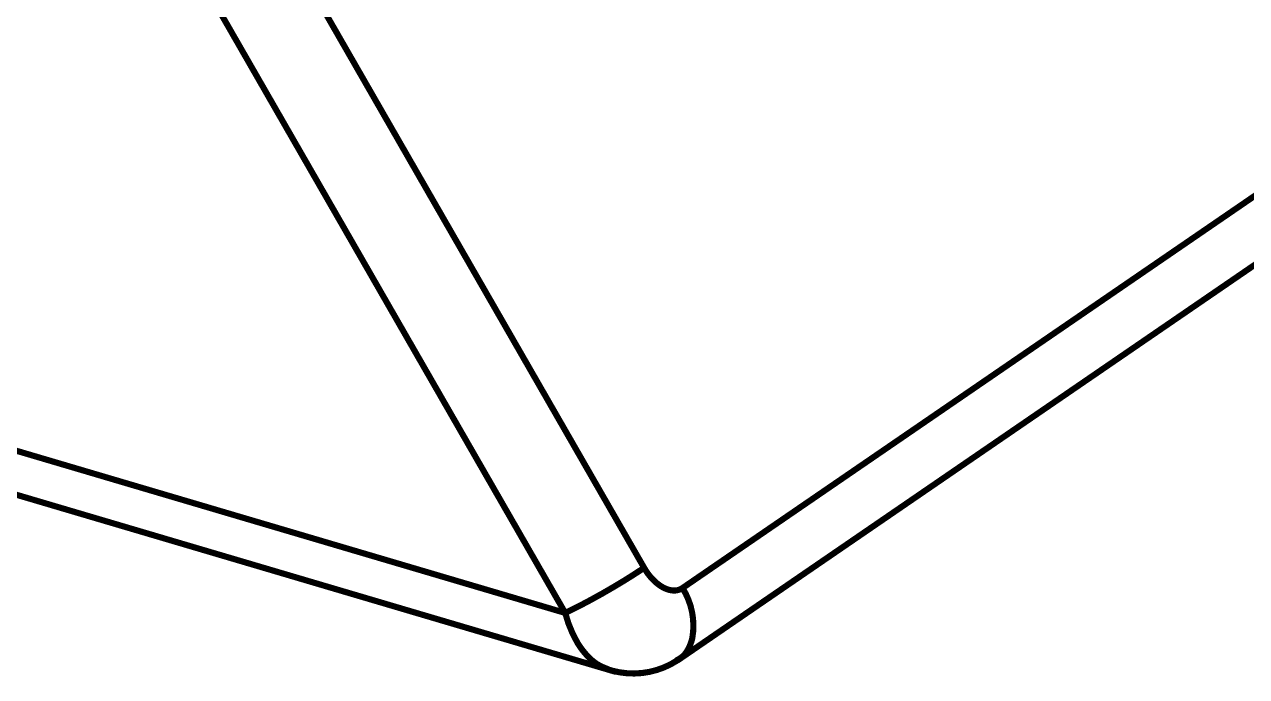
# Model space of a CAD drawing. Header units: inches. Extents: x 0 to 35.2, y -0.7 to 15.9.
# Drawn here: x 34.3539 to 34.4536, y 9.4646 to 9.5179 of the extents above; entities that cross this region are included whole.
import ezdxf

# ---------------------------------------------------------------- set-up
doc = ezdxf.new("R2010")
doc.units = ezdxf.units.IN
doc.header["$MEASUREMENT"] = 0
doc.layers.add('Dimensions', color=6, linetype='Continuous')

msp = doc.modelspace()

# ---------------------------------------------------------------- linework, layer by layer
at = {"layer": 'Dimensions'}
for points in [[(33.904553, 9.615691, 0.0005, 0.0005, 0), (34.398016, 9.469833, 0.0005, 0.0005, 0)], [(33.90687, 9.611414, 0.0005, 0.0005, 0), (34.402048, 9.465049, 0.0005, 0.0005, 0)], [(34.407593, 9.471868, 0.0005, 0.0005, 0), (34.547241, 9.567601, 0.0005, 0.0005, 0)], [(34.407257, 9.466005, 0.0005, 0.0005, 0), (34.546905, 9.561738, 0.0005, 0.0005, 0)], [(34.360615, 9.54984, 0.0005, 0.0005, 0), (34.404458, 9.473518, 0.0005, 0.0005, 0)], [(34.354173, 9.546155, 0.0005, 0.0005, 0), (34.398016, 9.469833, 0.0005, 0.0005, 0)], [(34.404458, 9.473518, 0.0005, 0.0005, -0.015194), (34.401989, 9.471965, 0.0005, 0.0005, 0)], [(34.404458, 9.473518, 0.0005, 0.0005, 0), (34.404483, 9.473476, 0.0005, 0.0005, 0)], [(34.404483, 9.473476, 0.0005, 0.0005, 0), (34.404508, 9.473433, 0.0005, 0.0005, 0)], [(34.404508, 9.473433, 0.0005, 0.0005, 0), (34.404533, 9.473391, 0.0005, 0.0005, 0)], [(34.404533, 9.473391, 0.0005, 0.0005, 0), (34.404559, 9.473349, 0.0005, 0.0005, 0)], [(34.404559, 9.473349, 0.0005, 0.0005, 0), (34.404586, 9.473308, 0.0005, 0.0005, 0)], [(34.404586, 9.473308, 0.0005, 0.0005, 0), (34.404612, 9.473266, 0.0005, 0.0005, 0)], [(34.404612, 9.473266, 0.0005, 0.0005, 0), (34.404639, 9.473226, 0.0005, 0.0005, 0)], [(34.404639, 9.473226, 0.0005, 0.0005, 0), (34.404667, 9.473185, 0.0005, 0.0005, 0)], [(34.404667, 9.473185, 0.0005, 0.0005, 0), (34.404694, 9.473145, 0.0005, 0.0005, 0)], [(34.404694, 9.473145, 0.0005, 0.0005, 0), (34.404722, 9.473105, 0.0005, 0.0005, 0)], [(34.404722, 9.473105, 0.0005, 0.0005, 0), (34.404751, 9.473066, 0.0005, 0.0005, 0)], [(34.404751, 9.473066, 0.0005, 0.0005, 0), (34.404779, 9.473027, 0.0005, 0.0005, 0)], [(34.404779, 9.473027, 0.0005, 0.0005, 0), (34.404808, 9.472988, 0.0005, 0.0005, 0)], [(34.404808, 9.472988, 0.0005, 0.0005, 0), (34.404837, 9.47295, 0.0005, 0.0005, 0)], [(34.404837, 9.47295, 0.0005, 0.0005, 0), (34.404867, 9.472912, 0.0005, 0.0005, 0)], [(34.404867, 9.472912, 0.0005, 0.0005, 0), (34.404897, 9.472874, 0.0005, 0.0005, 0)], [(34.404897, 9.472874, 0.0005, 0.0005, 0), (34.404927, 9.472837, 0.0005, 0.0005, 0)], [(34.404927, 9.472837, 0.0005, 0.0005, 0), (34.404957, 9.4728, 0.0005, 0.0005, 0)], [(34.404957, 9.4728, 0.0005, 0.0005, 0), (34.404988, 9.472764, 0.0005, 0.0005, 0)], [(34.404988, 9.472764, 0.0005, 0.0005, 0), (34.405019, 9.472729, 0.0005, 0.0005, 0)], [(34.405019, 9.472729, 0.0005, 0.0005, 0), (34.40505, 9.472693, 0.0005, 0.0005, 0)], [(34.40505, 9.472693, 0.0005, 0.0005, 0), (34.405081, 9.472658, 0.0005, 0.0005, 0)], [(34.405081, 9.472658, 0.0005, 0.0005, 0), (34.405113, 9.472624, 0.0005, 0.0005, 0)], [(34.405113, 9.472624, 0.0005, 0.0005, 0), (34.405145, 9.47259, 0.0005, 0.0005, 0)], [(34.405145, 9.47259, 0.0005, 0.0005, 0), (34.405177, 9.472557, 0.0005, 0.0005, 0)], [(34.405177, 9.472557, 0.0005, 0.0005, 0), (34.405209, 9.472524, 0.0005, 0.0005, 0)], [(34.405209, 9.472524, 0.0005, 0.0005, 0), (34.405241, 9.472492, 0.0005, 0.0005, 0)], [(34.405241, 9.472492, 0.0005, 0.0005, 0), (34.405274, 9.47246, 0.0005, 0.0005, 0)], [(34.405274, 9.47246, 0.0005, 0.0005, 0), (34.405307, 9.472429, 0.0005, 0.0005, 0)], [(34.405307, 9.472429, 0.0005, 0.0005, 0), (34.40534, 9.472398, 0.0005, 0.0005, 0)], [(34.40534, 9.472398, 0.0005, 0.0005, 0), (34.405373, 9.472368, 0.0005, 0.0005, 0)], [(34.401989, 9.471965, 0.0005, 0.0005, -0.014201), (34.3992, 9.470419, 0.0005, 0.0005, 0)], [(34.405373, 9.472368, 0.0005, 0.0005, 0), (34.405406, 9.472338, 0.0005, 0.0005, 0)], [(34.405406, 9.472338, 0.0005, 0.0005, 0), (34.40544, 9.472309, 0.0005, 0.0005, 0)], [(34.40544, 9.472309, 0.0005, 0.0005, 0), (34.405474, 9.472281, 0.0005, 0.0005, 0)], [(34.405474, 9.472281, 0.0005, 0.0005, 0), (34.405507, 9.472253, 0.0005, 0.0005, 0)], [(34.405507, 9.472253, 0.0005, 0.0005, 0), (34.405541, 9.472225, 0.0005, 0.0005, 0)], [(34.405541, 9.472225, 0.0005, 0.0005, 0), (34.405575, 9.472198, 0.0005, 0.0005, 0)], [(34.405575, 9.472198, 0.0005, 0.0005, 0), (34.405609, 9.472172, 0.0005, 0.0005, 0)], [(34.405609, 9.472172, 0.0005, 0.0005, 0), (34.405644, 9.472147, 0.0005, 0.0005, 0)], [(34.405644, 9.472147, 0.0005, 0.0005, 0), (34.405678, 9.472122, 0.0005, 0.0005, 0)], [(34.405678, 9.472122, 0.0005, 0.0005, 0), (34.405712, 9.472097, 0.0005, 0.0005, 0)], [(34.405712, 9.472097, 0.0005, 0.0005, 0), (34.405747, 9.472073, 0.0005, 0.0005, 0)], [(34.405747, 9.472073, 0.0005, 0.0005, 0), (34.405782, 9.47205, 0.0005, 0.0005, 0)], [(34.405782, 9.47205, 0.0005, 0.0005, 0), (34.405816, 9.472028, 0.0005, 0.0005, 0)], [(34.405816, 9.472028, 0.0005, 0.0005, 0), (34.405851, 9.472006, 0.0005, 0.0005, 0)], [(34.405851, 9.472006, 0.0005, 0.0005, 0), (34.405886, 9.471984, 0.0005, 0.0005, 0)], [(34.405886, 9.471984, 0.0005, 0.0005, 0), (34.40592, 9.471964, 0.0005, 0.0005, 0)], [(34.40592, 9.471964, 0.0005, 0.0005, 0), (34.405955, 9.471944, 0.0005, 0.0005, 0)], [(34.405955, 9.471944, 0.0005, 0.0005, 0), (34.40599, 9.471925, 0.0005, 0.0005, 0)], [(34.40599, 9.471925, 0.0005, 0.0005, 0), (34.406025, 9.471906, 0.0005, 0.0005, 0)], [(34.406025, 9.471906, 0.0005, 0.0005, 0), (34.40606, 9.471888, 0.0005, 0.0005, 0)], [(34.40606, 9.471888, 0.0005, 0.0005, 0), (34.406094, 9.471871, 0.0005, 0.0005, 0)], [(34.406094, 9.471871, 0.0005, 0.0005, 0), (34.406129, 9.471854, 0.0005, 0.0005, 0)], [(34.406129, 9.471854, 0.0005, 0.0005, 0), (34.406164, 9.471838, 0.0005, 0.0005, 0)], [(34.406164, 9.471838, 0.0005, 0.0005, 0), (34.406199, 9.471823, 0.0005, 0.0005, 0)], [(34.406199, 9.471823, 0.0005, 0.0005, 0), (34.406233, 9.471808, 0.0005, 0.0005, 0)], [(34.406233, 9.471808, 0.0005, 0.0005, 0), (34.406268, 9.471794, 0.0005, 0.0005, 0)], [(34.406268, 9.471794, 0.0005, 0.0005, 0), (34.406303, 9.471781, 0.0005, 0.0005, 0)], [(34.406303, 9.471781, 0.0005, 0.0005, 0), (34.406337, 9.471768, 0.0005, 0.0005, 0)], [(34.406337, 9.471768, 0.0005, 0.0005, 0), (34.406372, 9.471756, 0.0005, 0.0005, 0)], [(34.406372, 9.471756, 0.0005, 0.0005, 0), (34.406406, 9.471745, 0.0005, 0.0005, 0)], [(34.406406, 9.471745, 0.0005, 0.0005, 0), (34.40644, 9.471735, 0.0005, 0.0005, 0)], [(34.40644, 9.471735, 0.0005, 0.0005, 0), (34.406474, 9.471725, 0.0005, 0.0005, 0)], [(34.406474, 9.471725, 0.0005, 0.0005, 0), (34.406508, 9.471716, 0.0005, 0.0005, 0)], [(34.406508, 9.471716, 0.0005, 0.0005, 0), (34.406542, 9.471708, 0.0005, 0.0005, 0)], [(34.406542, 9.471708, 0.0005, 0.0005, 0), (34.406576, 9.4717, 0.0005, 0.0005, 0)], [(34.406576, 9.4717, 0.0005, 0.0005, 0), (34.40661, 9.471693, 0.0005, 0.0005, 0)], [(34.40661, 9.471693, 0.0005, 0.0005, 0), (34.406643, 9.471687, 0.0005, 0.0005, 0)], [(34.406643, 9.471687, 0.0005, 0.0005, 0), (34.406677, 9.471682, 0.0005, 0.0005, 0)], [(34.406677, 9.471682, 0.0005, 0.0005, 0), (34.40671, 9.471677, 0.0005, 0.0005, 0)], [(34.40671, 9.471677, 0.0005, 0.0005, 0), (34.406743, 9.471673, 0.0005, 0.0005, 0)], [(34.406743, 9.471673, 0.0005, 0.0005, 0), (34.406776, 9.47167, 0.0005, 0.0005, 0)], [(34.406776, 9.47167, 0.0005, 0.0005, 0), (34.406808, 9.471667, 0.0005, 0.0005, 0)], [(34.406808, 9.471667, 0.0005, 0.0005, 0), (34.406841, 9.471665, 0.0005, 0.0005, 0)], [(34.406841, 9.471665, 0.0005, 0.0005, 0), (34.406873, 9.471664, 0.0005, 0.0005, 0)], [(34.406873, 9.471664, 0.0005, 0.0005, 0), (34.406905, 9.471664, 0.0005, 0.0005, 0)], [(34.406905, 9.471664, 0.0005, 0.0005, 0), (34.406937, 9.471664, 0.0005, 0.0005, 0)], [(34.406937, 9.471664, 0.0005, 0.0005, 0), (34.406969, 9.471665, 0.0005, 0.0005, 0)], [(34.406969, 9.471665, 0.0005, 0.0005, 0), (34.407, 9.471667, 0.0005, 0.0005, 0)], [(34.407, 9.471667, 0.0005, 0.0005, 0), (34.407031, 9.471669, 0.0005, 0.0005, 0)], [(34.407031, 9.471669, 0.0005, 0.0005, 0), (34.407062, 9.471672, 0.0005, 0.0005, 0)], [(34.407062, 9.471672, 0.0005, 0.0005, 0), (34.407093, 9.471676, 0.0005, 0.0005, 0)], [(34.407093, 9.471676, 0.0005, 0.0005, 0), (34.407123, 9.471681, 0.0005, 0.0005, 0)], [(34.407123, 9.471681, 0.0005, 0.0005, 0), (34.407153, 9.471686, 0.0005, 0.0005, 0)], [(34.407153, 9.471686, 0.0005, 0.0005, 0), (34.407183, 9.471692, 0.0005, 0.0005, 0)], [(34.407183, 9.471692, 0.0005, 0.0005, 0), (34.407213, 9.471699, 0.0005, 0.0005, 0)], [(34.407213, 9.471699, 0.0005, 0.0005, 0), (34.407242, 9.471707, 0.0005, 0.0005, 0)], [(34.407242, 9.471707, 0.0005, 0.0005, 0), (34.407271, 9.471715, 0.0005, 0.0005, 0)], [(34.407271, 9.471715, 0.0005, 0.0005, 0), (34.4073, 9.471724, 0.0005, 0.0005, 0)], [(34.4073, 9.471724, 0.0005, 0.0005, 0), (34.407328, 9.471733, 0.0005, 0.0005, 0)], [(34.407328, 9.471733, 0.0005, 0.0005, 0), (34.407356, 9.471744, 0.0005, 0.0005, 0)], [(34.407356, 9.471744, 0.0005, 0.0005, 0), (34.407384, 9.471755, 0.0005, 0.0005, 0)], [(34.407384, 9.471755, 0.0005, 0.0005, 0), (34.407411, 9.471767, 0.0005, 0.0005, 0)], [(34.407411, 9.471767, 0.0005, 0.0005, 0), (34.407438, 9.471779, 0.0005, 0.0005, 0)], [(34.407438, 9.471779, 0.0005, 0.0005, 0), (34.407465, 9.471792, 0.0005, 0.0005, 0)], [(34.407465, 9.471792, 0.0005, 0.0005, 0), (34.407491, 9.471806, 0.0005, 0.0005, 0)], [(34.407491, 9.471806, 0.0005, 0.0005, 0), (34.407517, 9.47182, 0.0005, 0.0005, 0)], [(34.407517, 9.47182, 0.0005, 0.0005, 0), (34.407543, 9.471836, 0.0005, 0.0005, 0)], [(34.407543, 9.471836, 0.0005, 0.0005, 0), (34.407568, 9.471852, 0.0005, 0.0005, 0)], [(34.407568, 9.471852, 0.0005, 0.0005, 0), (34.407593, 9.471868, 0.0005, 0.0005, 0)], [(34.407593, 9.471868, 0.0005, 0.0005, -0.184827), (34.408393, 9.46778, 0.0005, 0.0005, 0)], [(34.3992, 9.470419, 0.0005, 0.0005, -0.005116), (34.398016, 9.469833, 0.0005, 0.0005, 0)], [(34.399027, 9.467374, 0.0005, 0.0005, -0.068442), (34.398016, 9.469833, 0.0005, 0.0005, 0)], [(34.408393, 9.467781, 0.0005, 0.0005, -0.080656), (34.407951, 9.466698, 0.0005, 0.0005, 0)], [(34.399747, 9.466408, 0.0005, 0.0005, -0.042882), (34.399027, 9.467374, 0.0005, 0.0005, 0)], [(34.400574, 9.465681, 0.0005, 0.0005, -0.064772), (34.399747, 9.466408, 0.0005, 0.0005, 0)], [(34.407951, 9.466698, 0.0005, 0.0005, -0.149546), (34.407151, 9.465992, 0.0005, 0.0005, 0)], [(34.401484, 9.465252, 0.0005, 0.0005, -0.056444), (34.400574, 9.465681, 0.0005, 0.0005, 0)], [(34.407174, 9.465962, 0.0005, 0.0005, -0.240384), (34.401232, 9.465318, 0.0005, 0.0005, 0)]]:
    msp.add_lwpolyline(points, format="xyseb", dxfattribs=at)
for points in [[(34.404333, 9.473518, 0.00025, 0.00025, 1), (34.404583, 9.473518, 0.00025, 0.00025, 1)], [(34.404333, 9.473518, 0.00025, 0.00025, 1), (34.404583, 9.473518, 0.00025, 0.00025, 1)], [(34.404333, 9.473518, 0.00025, 0.00025, 1), (34.404583, 9.473518, 0.00025, 0.00025, 1)], [(34.404358, 9.473476, 0.00025, 0.00025, 1), (34.404608, 9.473476, 0.00025, 0.00025, 1)], [(34.404358, 9.473476, 0.00025, 0.00025, 1), (34.404608, 9.473476, 0.00025, 0.00025, 1)], [(34.404383, 9.473433, 0.00025, 0.00025, 1), (34.404633, 9.473433, 0.00025, 0.00025, 1)], [(34.404383, 9.473433, 0.00025, 0.00025, 1), (34.404633, 9.473433, 0.00025, 0.00025, 1)], [(34.404409, 9.473391, 0.00025, 0.00025, 1), (34.404658, 9.473391, 0.00025, 0.00025, 1)], [(34.404409, 9.473391, 0.00025, 0.00025, 1), (34.404658, 9.473391, 0.00025, 0.00025, 1)], [(34.404435, 9.473349, 0.00025, 0.00025, 1), (34.404685, 9.473349, 0.00025, 0.00025, 1)], [(34.404435, 9.473349, 0.00025, 0.00025, 1), (34.404685, 9.473349, 0.00025, 0.00025, 1)], [(34.404461, 9.473308, 0.00025, 0.00025, 1), (34.404711, 9.473308, 0.00025, 0.00025, 1)], [(34.404461, 9.473308, 0.00025, 0.00025, 1), (34.404711, 9.473308, 0.00025, 0.00025, 1)], [(34.404487, 9.473266, 0.00025, 0.00025, 1), (34.404737, 9.473266, 0.00025, 0.00025, 1)], [(34.404487, 9.473266, 0.00025, 0.00025, 1), (34.404737, 9.473266, 0.00025, 0.00025, 1)], [(34.404514, 9.473226, 0.00025, 0.00025, 1), (34.404764, 9.473226, 0.00025, 0.00025, 1)], [(34.404514, 9.473226, 0.00025, 0.00025, 1), (34.404764, 9.473226, 0.00025, 0.00025, 1)], [(34.404542, 9.473185, 0.00025, 0.00025, 1), (34.404792, 9.473185, 0.00025, 0.00025, 1)], [(34.404542, 9.473185, 0.00025, 0.00025, 1), (34.404792, 9.473185, 0.00025, 0.00025, 1)], [(34.404569, 9.473145, 0.00025, 0.00025, 1), (34.404819, 9.473145, 0.00025, 0.00025, 1)], [(34.404569, 9.473145, 0.00025, 0.00025, 1), (34.404819, 9.473145, 0.00025, 0.00025, 1)], [(34.404597, 9.473105, 0.00025, 0.00025, 1), (34.404847, 9.473105, 0.00025, 0.00025, 1)], [(34.404597, 9.473105, 0.00025, 0.00025, 1), (34.404847, 9.473105, 0.00025, 0.00025, 1)], [(34.404626, 9.473066, 0.00025, 0.00025, 1), (34.404876, 9.473066, 0.00025, 0.00025, 1)], [(34.404626, 9.473066, 0.00025, 0.00025, 1), (34.404876, 9.473066, 0.00025, 0.00025, 1)], [(34.404654, 9.473027, 0.00025, 0.00025, 1), (34.404904, 9.473027, 0.00025, 0.00025, 1)], [(34.404654, 9.473027, 0.00025, 0.00025, 1), (34.404904, 9.473027, 0.00025, 0.00025, 1)], [(34.404683, 9.472988, 0.00025, 0.00025, 1), (34.404933, 9.472988, 0.00025, 0.00025, 1)], [(34.404683, 9.472988, 0.00025, 0.00025, 1), (34.404933, 9.472988, 0.00025, 0.00025, 1)], [(34.404712, 9.47295, 0.00025, 0.00025, 1), (34.404962, 9.47295, 0.00025, 0.00025, 1)], [(34.404712, 9.47295, 0.00025, 0.00025, 1), (34.404962, 9.47295, 0.00025, 0.00025, 1)], [(34.404742, 9.472912, 0.00025, 0.00025, 1), (34.404992, 9.472912, 0.00025, 0.00025, 1)], [(34.404742, 9.472912, 0.00025, 0.00025, 1), (34.404992, 9.472912, 0.00025, 0.00025, 1)], [(34.404772, 9.472874, 0.00025, 0.00025, 1), (34.405022, 9.472874, 0.00025, 0.00025, 1)], [(34.404772, 9.472874, 0.00025, 0.00025, 1), (34.405022, 9.472874, 0.00025, 0.00025, 1)], [(34.404802, 9.472837, 0.00025, 0.00025, 1), (34.405052, 9.472837, 0.00025, 0.00025, 1)], [(34.404802, 9.472837, 0.00025, 0.00025, 1), (34.405052, 9.472837, 0.00025, 0.00025, 1)], [(34.404832, 9.4728, 0.00025, 0.00025, 1), (34.405082, 9.4728, 0.00025, 0.00025, 1)], [(34.404832, 9.4728, 0.00025, 0.00025, 1), (34.405082, 9.4728, 0.00025, 0.00025, 1)], [(34.404863, 9.472764, 0.00025, 0.00025, 1), (34.405113, 9.472764, 0.00025, 0.00025, 1)], [(34.404863, 9.472764, 0.00025, 0.00025, 1), (34.405113, 9.472764, 0.00025, 0.00025, 1)], [(34.404894, 9.472729, 0.00025, 0.00025, 1), (34.405144, 9.472729, 0.00025, 0.00025, 1)], [(34.404894, 9.472729, 0.00025, 0.00025, 1), (34.405144, 9.472729, 0.00025, 0.00025, 1)], [(34.404925, 9.472693, 0.00025, 0.00025, 1), (34.405175, 9.472693, 0.00025, 0.00025, 1)], [(34.404925, 9.472693, 0.00025, 0.00025, 1), (34.405175, 9.472693, 0.00025, 0.00025, 1)], [(34.404956, 9.472658, 0.00025, 0.00025, 1), (34.405206, 9.472658, 0.00025, 0.00025, 1)], [(34.404956, 9.472658, 0.00025, 0.00025, 1), (34.405206, 9.472658, 0.00025, 0.00025, 1)], [(34.404988, 9.472624, 0.00025, 0.00025, 1), (34.405238, 9.472624, 0.00025, 0.00025, 1)], [(34.404988, 9.472624, 0.00025, 0.00025, 1), (34.405238, 9.472624, 0.00025, 0.00025, 1)], [(34.40502, 9.47259, 0.00025, 0.00025, 1), (34.40527, 9.47259, 0.00025, 0.00025, 1)], [(34.40502, 9.47259, 0.00025, 0.00025, 1), (34.40527, 9.47259, 0.00025, 0.00025, 1)], [(34.405052, 9.472557, 0.00025, 0.00025, 1), (34.405302, 9.472557, 0.00025, 0.00025, 1)], [(34.405052, 9.472557, 0.00025, 0.00025, 1), (34.405302, 9.472557, 0.00025, 0.00025, 1)], [(34.405084, 9.472524, 0.00025, 0.00025, 1), (34.405334, 9.472524, 0.00025, 0.00025, 1)], [(34.405084, 9.472524, 0.00025, 0.00025, 1), (34.405334, 9.472524, 0.00025, 0.00025, 1)], [(34.405116, 9.472492, 0.00025, 0.00025, 1), (34.405366, 9.472492, 0.00025, 0.00025, 1)], [(34.405116, 9.472492, 0.00025, 0.00025, 1), (34.405366, 9.472492, 0.00025, 0.00025, 1)], [(34.405149, 9.47246, 0.00025, 0.00025, 1), (34.405399, 9.47246, 0.00025, 0.00025, 1)], [(34.405149, 9.47246, 0.00025, 0.00025, 1), (34.405399, 9.47246, 0.00025, 0.00025, 1)], [(34.405182, 9.472429, 0.00025, 0.00025, 1), (34.405432, 9.472429, 0.00025, 0.00025, 1)], [(34.405182, 9.472429, 0.00025, 0.00025, 1), (34.405432, 9.472429, 0.00025, 0.00025, 1)], [(34.405215, 9.472398, 0.00025, 0.00025, 1), (34.405465, 9.472398, 0.00025, 0.00025, 1)], [(34.405215, 9.472398, 0.00025, 0.00025, 1), (34.405465, 9.472398, 0.00025, 0.00025, 1)], [(34.401865, 9.471965, 0.00025, 0.00025, 1), (34.402115, 9.471965, 0.00025, 0.00025, 1)], [(34.401865, 9.471965, 0.00025, 0.00025, 1), (34.402115, 9.471965, 0.00025, 0.00025, 1)], [(34.405248, 9.472368, 0.00025, 0.00025, 1), (34.405498, 9.472368, 0.00025, 0.00025, 1)], [(34.405248, 9.472368, 0.00025, 0.00025, 1), (34.405498, 9.472368, 0.00025, 0.00025, 1)], [(34.405282, 9.472338, 0.00025, 0.00025, 1), (34.405532, 9.472338, 0.00025, 0.00025, 1)], [(34.405282, 9.472338, 0.00025, 0.00025, 1), (34.405532, 9.472338, 0.00025, 0.00025, 1)], [(34.405315, 9.472309, 0.00025, 0.00025, 1), (34.405565, 9.472309, 0.00025, 0.00025, 1)], [(34.405315, 9.472309, 0.00025, 0.00025, 1), (34.405565, 9.472309, 0.00025, 0.00025, 1)], [(34.405349, 9.472281, 0.00025, 0.00025, 1), (34.405599, 9.472281, 0.00025, 0.00025, 1)], [(34.405349, 9.472281, 0.00025, 0.00025, 1), (34.405599, 9.472281, 0.00025, 0.00025, 1)], [(34.405382, 9.472253, 0.00025, 0.00025, 1), (34.405632, 9.472253, 0.00025, 0.00025, 1)], [(34.405382, 9.472253, 0.00025, 0.00025, 1), (34.405632, 9.472253, 0.00025, 0.00025, 1)], [(34.405416, 9.472225, 0.00025, 0.00025, 1), (34.405666, 9.472225, 0.00025, 0.00025, 1)], [(34.405416, 9.472225, 0.00025, 0.00025, 1), (34.405666, 9.472225, 0.00025, 0.00025, 1)], [(34.40545, 9.472198, 0.00025, 0.00025, 1), (34.4057, 9.472198, 0.00025, 0.00025, 1)], [(34.40545, 9.472198, 0.00025, 0.00025, 1), (34.4057, 9.472198, 0.00025, 0.00025, 1)], [(34.405485, 9.472172, 0.00025, 0.00025, 1), (34.405735, 9.472172, 0.00025, 0.00025, 1)], [(34.405485, 9.472172, 0.00025, 0.00025, 1), (34.405735, 9.472172, 0.00025, 0.00025, 1)], [(34.405519, 9.472147, 0.00025, 0.00025, 1), (34.405769, 9.472147, 0.00025, 0.00025, 1)], [(34.405519, 9.472147, 0.00025, 0.00025, 1), (34.405769, 9.472147, 0.00025, 0.00025, 1)], [(34.405553, 9.472122, 0.00025, 0.00025, 1), (34.405803, 9.472122, 0.00025, 0.00025, 1)], [(34.405553, 9.472122, 0.00025, 0.00025, 1), (34.405803, 9.472122, 0.00025, 0.00025, 1)], [(34.405588, 9.472097, 0.00025, 0.00025, 1), (34.405837, 9.472097, 0.00025, 0.00025, 1)], [(34.405588, 9.472097, 0.00025, 0.00025, 1), (34.405837, 9.472097, 0.00025, 0.00025, 1)], [(34.405622, 9.472073, 0.00025, 0.00025, 1), (34.405872, 9.472073, 0.00025, 0.00025, 1)], [(34.405622, 9.472073, 0.00025, 0.00025, 1), (34.405872, 9.472073, 0.00025, 0.00025, 1)], [(34.405657, 9.47205, 0.00025, 0.00025, 1), (34.405907, 9.47205, 0.00025, 0.00025, 1)], [(34.405657, 9.47205, 0.00025, 0.00025, 1), (34.405907, 9.47205, 0.00025, 0.00025, 1)], [(34.405691, 9.472028, 0.00025, 0.00025, 1), (34.405941, 9.472028, 0.00025, 0.00025, 1)], [(34.405691, 9.472028, 0.00025, 0.00025, 1), (34.405941, 9.472028, 0.00025, 0.00025, 1)], [(34.405726, 9.472006, 0.00025, 0.00025, 1), (34.405976, 9.472006, 0.00025, 0.00025, 1)], [(34.405726, 9.472006, 0.00025, 0.00025, 1), (34.405976, 9.472006, 0.00025, 0.00025, 1)], [(34.405761, 9.471984, 0.00025, 0.00025, 1), (34.406011, 9.471984, 0.00025, 0.00025, 1)], [(34.405761, 9.471984, 0.00025, 0.00025, 1), (34.406011, 9.471984, 0.00025, 0.00025, 1)], [(34.405795, 9.471964, 0.00025, 0.00025, 1), (34.406045, 9.471964, 0.00025, 0.00025, 1)], [(34.405795, 9.471964, 0.00025, 0.00025, 1), (34.406045, 9.471964, 0.00025, 0.00025, 1)], [(34.40583, 9.471944, 0.00025, 0.00025, 1), (34.40608, 9.471944, 0.00025, 0.00025, 1)], [(34.40583, 9.471944, 0.00025, 0.00025, 1), (34.40608, 9.471944, 0.00025, 0.00025, 1)], [(34.405865, 9.471925, 0.00025, 0.00025, 1), (34.406115, 9.471925, 0.00025, 0.00025, 1)], [(34.405865, 9.471925, 0.00025, 0.00025, 1), (34.406115, 9.471925, 0.00025, 0.00025, 1)], [(34.4059, 9.471906, 0.00025, 0.00025, 1), (34.40615, 9.471906, 0.00025, 0.00025, 1)], [(34.4059, 9.471906, 0.00025, 0.00025, 1), (34.40615, 9.471906, 0.00025, 0.00025, 1)], [(34.405935, 9.471888, 0.00025, 0.00025, 1), (34.406185, 9.471888, 0.00025, 0.00025, 1)], [(34.405935, 9.471888, 0.00025, 0.00025, 1), (34.406185, 9.471888, 0.00025, 0.00025, 1)], [(34.405969, 9.471871, 0.00025, 0.00025, 1), (34.406219, 9.471871, 0.00025, 0.00025, 1)], [(34.405969, 9.471871, 0.00025, 0.00025, 1), (34.406219, 9.471871, 0.00025, 0.00025, 1)], [(34.406004, 9.471854, 0.00025, 0.00025, 1), (34.406254, 9.471854, 0.00025, 0.00025, 1)], [(34.406004, 9.471854, 0.00025, 0.00025, 1), (34.406254, 9.471854, 0.00025, 0.00025, 1)], [(34.406039, 9.471838, 0.00025, 0.00025, 1), (34.406289, 9.471838, 0.00025, 0.00025, 1)], [(34.406039, 9.471838, 0.00025, 0.00025, 1), (34.406289, 9.471838, 0.00025, 0.00025, 1)], [(34.406074, 9.471823, 0.00025, 0.00025, 1), (34.406324, 9.471823, 0.00025, 0.00025, 1)], [(34.406074, 9.471823, 0.00025, 0.00025, 1), (34.406324, 9.471823, 0.00025, 0.00025, 1)], [(34.406108, 9.471808, 0.00025, 0.00025, 1), (34.406358, 9.471808, 0.00025, 0.00025, 1)], [(34.406108, 9.471808, 0.00025, 0.00025, 1), (34.406358, 9.471808, 0.00025, 0.00025, 1)], [(34.406143, 9.471794, 0.00025, 0.00025, 1), (34.406393, 9.471794, 0.00025, 0.00025, 1)], [(34.406143, 9.471794, 0.00025, 0.00025, 1), (34.406393, 9.471794, 0.00025, 0.00025, 1)], [(34.406178, 9.471781, 0.00025, 0.00025, 1), (34.406428, 9.471781, 0.00025, 0.00025, 1)], [(34.406178, 9.471781, 0.00025, 0.00025, 1), (34.406428, 9.471781, 0.00025, 0.00025, 1)], [(34.406212, 9.471768, 0.00025, 0.00025, 1), (34.406462, 9.471768, 0.00025, 0.00025, 1)], [(34.406212, 9.471768, 0.00025, 0.00025, 1), (34.406462, 9.471768, 0.00025, 0.00025, 1)], [(34.406247, 9.471756, 0.00025, 0.00025, 1), (34.406497, 9.471756, 0.00025, 0.00025, 1)], [(34.406247, 9.471756, 0.00025, 0.00025, 1), (34.406497, 9.471756, 0.00025, 0.00025, 1)], [(34.406281, 9.471745, 0.00025, 0.00025, 1), (34.406531, 9.471745, 0.00025, 0.00025, 1)], [(34.406281, 9.471745, 0.00025, 0.00025, 1), (34.406531, 9.471745, 0.00025, 0.00025, 1)], [(34.406315, 9.471735, 0.00025, 0.00025, 1), (34.406565, 9.471735, 0.00025, 0.00025, 1)], [(34.406315, 9.471735, 0.00025, 0.00025, 1), (34.406565, 9.471735, 0.00025, 0.00025, 1)], [(34.406349, 9.471725, 0.00025, 0.00025, 1), (34.406599, 9.471725, 0.00025, 0.00025, 1)], [(34.406349, 9.471725, 0.00025, 0.00025, 1), (34.406599, 9.471725, 0.00025, 0.00025, 1)], [(34.406383, 9.471716, 0.00025, 0.00025, 1), (34.406633, 9.471716, 0.00025, 0.00025, 1)], [(34.406383, 9.471716, 0.00025, 0.00025, 1), (34.406633, 9.471716, 0.00025, 0.00025, 1)], [(34.406417, 9.471708, 0.00025, 0.00025, 1), (34.406667, 9.471708, 0.00025, 0.00025, 1)], [(34.406417, 9.471708, 0.00025, 0.00025, 1), (34.406667, 9.471708, 0.00025, 0.00025, 1)], [(34.406451, 9.4717, 0.00025, 0.00025, 1), (34.406701, 9.4717, 0.00025, 0.00025, 1)], [(34.406451, 9.4717, 0.00025, 0.00025, 1), (34.406701, 9.4717, 0.00025, 0.00025, 1)], [(34.406485, 9.471693, 0.00025, 0.00025, 1), (34.406735, 9.471693, 0.00025, 0.00025, 1)], [(34.406485, 9.471693, 0.00025, 0.00025, 1), (34.406735, 9.471693, 0.00025, 0.00025, 1)], [(34.406518, 9.471687, 0.00025, 0.00025, 1), (34.406768, 9.471687, 0.00025, 0.00025, 1)], [(34.406518, 9.471687, 0.00025, 0.00025, 1), (34.406768, 9.471687, 0.00025, 0.00025, 1)], [(34.406552, 9.471682, 0.00025, 0.00025, 1), (34.406802, 9.471682, 0.00025, 0.00025, 1)], [(34.406552, 9.471682, 0.00025, 0.00025, 1), (34.406802, 9.471682, 0.00025, 0.00025, 1)], [(34.406585, 9.471677, 0.00025, 0.00025, 1), (34.406835, 9.471677, 0.00025, 0.00025, 1)], [(34.406585, 9.471677, 0.00025, 0.00025, 1), (34.406835, 9.471677, 0.00025, 0.00025, 1)], [(34.406618, 9.471673, 0.00025, 0.00025, 1), (34.406868, 9.471673, 0.00025, 0.00025, 1)], [(34.406618, 9.471673, 0.00025, 0.00025, 1), (34.406868, 9.471673, 0.00025, 0.00025, 1)], [(34.406651, 9.47167, 0.00025, 0.00025, 1), (34.406901, 9.47167, 0.00025, 0.00025, 1)], [(34.406651, 9.47167, 0.00025, 0.00025, 1), (34.406901, 9.47167, 0.00025, 0.00025, 1)], [(34.406683, 9.471667, 0.00025, 0.00025, 1), (34.406934, 9.471667, 0.00025, 0.00025, 1)], [(34.406683, 9.471667, 0.00025, 0.00025, 1), (34.406934, 9.471667, 0.00025, 0.00025, 1)], [(34.406716, 9.471665, 0.00025, 0.00025, 1), (34.406966, 9.471665, 0.00025, 0.00025, 1)], [(34.406716, 9.471665, 0.00025, 0.00025, 1), (34.406966, 9.471665, 0.00025, 0.00025, 1)], [(34.406748, 9.471664, 0.00025, 0.00025, 1), (34.406998, 9.471664, 0.00025, 0.00025, 1)], [(34.406748, 9.471664, 0.00025, 0.00025, 1), (34.406998, 9.471664, 0.00025, 0.00025, 1)], [(34.40678, 9.471664, 0.00025, 0.00025, 1), (34.40703, 9.471664, 0.00025, 0.00025, 1)], [(34.40678, 9.471664, 0.00025, 0.00025, 1), (34.40703, 9.471664, 0.00025, 0.00025, 1)], [(34.406812, 9.471664, 0.00025, 0.00025, 1), (34.407062, 9.471664, 0.00025, 0.00025, 1)], [(34.406812, 9.471664, 0.00025, 0.00025, 1), (34.407062, 9.471664, 0.00025, 0.00025, 1)], [(34.406844, 9.471665, 0.00025, 0.00025, 1), (34.407094, 9.471665, 0.00025, 0.00025, 1)], [(34.406844, 9.471665, 0.00025, 0.00025, 1), (34.407094, 9.471665, 0.00025, 0.00025, 1)], [(34.406875, 9.471667, 0.00025, 0.00025, 1), (34.407125, 9.471667, 0.00025, 0.00025, 1)], [(34.406875, 9.471667, 0.00025, 0.00025, 1), (34.407125, 9.471667, 0.00025, 0.00025, 1)], [(34.406906, 9.471669, 0.00025, 0.00025, 1), (34.407156, 9.471669, 0.00025, 0.00025, 1)], [(34.406906, 9.471669, 0.00025, 0.00025, 1), (34.407156, 9.471669, 0.00025, 0.00025, 1)], [(34.406937, 9.471672, 0.00025, 0.00025, 1), (34.407187, 9.471672, 0.00025, 0.00025, 1)], [(34.406937, 9.471672, 0.00025, 0.00025, 1), (34.407187, 9.471672, 0.00025, 0.00025, 1)], [(34.406968, 9.471676, 0.00025, 0.00025, 1), (34.407218, 9.471676, 0.00025, 0.00025, 1)], [(34.406968, 9.471676, 0.00025, 0.00025, 1), (34.407218, 9.471676, 0.00025, 0.00025, 1)], [(34.406998, 9.471681, 0.00025, 0.00025, 1), (34.407248, 9.471681, 0.00025, 0.00025, 1)], [(34.406998, 9.471681, 0.00025, 0.00025, 1), (34.407248, 9.471681, 0.00025, 0.00025, 1)], [(34.407029, 9.471686, 0.00025, 0.00025, 1), (34.407278, 9.471686, 0.00025, 0.00025, 1)], [(34.407029, 9.471686, 0.00025, 0.00025, 1), (34.407278, 9.471686, 0.00025, 0.00025, 1)], [(34.407058, 9.471692, 0.00025, 0.00025, 1), (34.407308, 9.471692, 0.00025, 0.00025, 1)], [(34.407058, 9.471692, 0.00025, 0.00025, 1), (34.407308, 9.471692, 0.00025, 0.00025, 1)], [(34.407088, 9.471699, 0.00025, 0.00025, 1), (34.407338, 9.471699, 0.00025, 0.00025, 1)], [(34.407088, 9.471699, 0.00025, 0.00025, 1), (34.407338, 9.471699, 0.00025, 0.00025, 1)], [(34.407117, 9.471707, 0.00025, 0.00025, 1), (34.407367, 9.471707, 0.00025, 0.00025, 1)], [(34.407117, 9.471707, 0.00025, 0.00025, 1), (34.407367, 9.471707, 0.00025, 0.00025, 1)], [(34.407146, 9.471715, 0.00025, 0.00025, 1), (34.407396, 9.471715, 0.00025, 0.00025, 1)], [(34.407146, 9.471715, 0.00025, 0.00025, 1), (34.407396, 9.471715, 0.00025, 0.00025, 1)], [(34.407175, 9.471724, 0.00025, 0.00025, 1), (34.407425, 9.471724, 0.00025, 0.00025, 1)], [(34.407175, 9.471724, 0.00025, 0.00025, 1), (34.407425, 9.471724, 0.00025, 0.00025, 1)], [(34.407203, 9.471733, 0.00025, 0.00025, 1), (34.407453, 9.471733, 0.00025, 0.00025, 1)], [(34.407203, 9.471733, 0.00025, 0.00025, 1), (34.407453, 9.471733, 0.00025, 0.00025, 1)], [(34.407231, 9.471744, 0.00025, 0.00025, 1), (34.407481, 9.471744, 0.00025, 0.00025, 1)], [(34.407231, 9.471744, 0.00025, 0.00025, 1), (34.407481, 9.471744, 0.00025, 0.00025, 1)], [(34.407259, 9.471755, 0.00025, 0.00025, 1), (34.407509, 9.471755, 0.00025, 0.00025, 1)], [(34.407259, 9.471755, 0.00025, 0.00025, 1), (34.407509, 9.471755, 0.00025, 0.00025, 1)], [(34.407286, 9.471767, 0.00025, 0.00025, 1), (34.407536, 9.471767, 0.00025, 0.00025, 1)], [(34.407286, 9.471767, 0.00025, 0.00025, 1), (34.407536, 9.471767, 0.00025, 0.00025, 1)], [(34.407313, 9.471779, 0.00025, 0.00025, 1), (34.407563, 9.471779, 0.00025, 0.00025, 1)], [(34.407313, 9.471779, 0.00025, 0.00025, 1), (34.407563, 9.471779, 0.00025, 0.00025, 1)], [(34.40734, 9.471792, 0.00025, 0.00025, 1), (34.40759, 9.471792, 0.00025, 0.00025, 1)], [(34.40734, 9.471792, 0.00025, 0.00025, 1), (34.40759, 9.471792, 0.00025, 0.00025, 1)], [(34.407366, 9.471806, 0.00025, 0.00025, 1), (34.407616, 9.471806, 0.00025, 0.00025, 1)], [(34.407366, 9.471806, 0.00025, 0.00025, 1), (34.407616, 9.471806, 0.00025, 0.00025, 1)], [(34.407392, 9.47182, 0.00025, 0.00025, 1), (34.407642, 9.47182, 0.00025, 0.00025, 1)], [(34.407392, 9.47182, 0.00025, 0.00025, 1), (34.407642, 9.47182, 0.00025, 0.00025, 1)], [(34.407418, 9.471836, 0.00025, 0.00025, 1), (34.407668, 9.471836, 0.00025, 0.00025, 1)], [(34.407418, 9.471836, 0.00025, 0.00025, 1), (34.407668, 9.471836, 0.00025, 0.00025, 1)], [(34.407443, 9.471852, 0.00025, 0.00025, 1), (34.407693, 9.471852, 0.00025, 0.00025, 1)], [(34.407443, 9.471852, 0.00025, 0.00025, 1), (34.407693, 9.471852, 0.00025, 0.00025, 1)], [(34.407468, 9.471868, 0.00025, 0.00025, 1), (34.407718, 9.471868, 0.00025, 0.00025, 1)], [(34.407468, 9.471868, 0.00025, 0.00025, 1), (34.407718, 9.471868, 0.00025, 0.00025, 1)], [(34.407468, 9.471868, 0.00025, 0.00025, 1), (34.407718, 9.471868, 0.00025, 0.00025, 1)], [(34.399075, 9.470419, 0.00025, 0.00025, 1), (34.399325, 9.470419, 0.00025, 0.00025, 1)], [(34.399075, 9.470419, 0.00025, 0.00025, 1), (34.399325, 9.470419, 0.00025, 0.00025, 1)], [(34.397891, 9.469833, 0.00025, 0.00025, 1), (34.398141, 9.469833, 0.00025, 0.00025, 1)], [(34.397891, 9.469833, 0.00025, 0.00025, 1), (34.398141, 9.469833, 0.00025, 0.00025, 1)], [(34.397891, 9.469833, 0.00025, 0.00025, 1), (34.398141, 9.469833, 0.00025, 0.00025, 1)], [(34.397891, 9.469833, 0.00025, 0.00025, 1), (34.398141, 9.469833, 0.00025, 0.00025, 1)], [(34.408268, 9.46778, 0.00025, 0.00025, 1), (34.408518, 9.46778, 0.00025, 0.00025, 1)], [(34.408268, 9.467781, 0.00025, 0.00025, 1), (34.408518, 9.467781, 0.00025, 0.00025, 1)], [(34.398902, 9.467374, 0.00025, 0.00025, 1), (34.399152, 9.467374, 0.00025, 0.00025, 1)], [(34.398902, 9.467374, 0.00025, 0.00025, 1), (34.399152, 9.467374, 0.00025, 0.00025, 1)], [(34.399622, 9.466408, 0.00025, 0.00025, 1), (34.399872, 9.466408, 0.00025, 0.00025, 1)], [(34.399622, 9.466408, 0.00025, 0.00025, 1), (34.399872, 9.466408, 0.00025, 0.00025, 1)], [(34.407826, 9.466698, 0.00025, 0.00025, 1), (34.408076, 9.466698, 0.00025, 0.00025, 1)], [(34.407826, 9.466698, 0.00025, 0.00025, 1), (34.408076, 9.466698, 0.00025, 0.00025, 1)], [(34.400449, 9.465681, 0.00025, 0.00025, 1), (34.400699, 9.465681, 0.00025, 0.00025, 1)], [(34.400449, 9.465681, 0.00025, 0.00025, 1), (34.400699, 9.465681, 0.00025, 0.00025, 1)], [(34.407026, 9.465992, 0.00025, 0.00025, 1), (34.407276, 9.465992, 0.00025, 0.00025, 1)], [(34.407049, 9.465962, 0.00025, 0.00025, 1), (34.407299, 9.465962, 0.00025, 0.00025, 1)], [(34.407132, 9.466005, 0.00025, 0.00025, 1), (34.407382, 9.466005, 0.00025, 0.00025, 1)], [(34.401107, 9.465318, 0.00025, 0.00025, 1), (34.401357, 9.465318, 0.00025, 0.00025, 1)], [(34.401359, 9.465252, 0.00025, 0.00025, 1), (34.401609, 9.465252, 0.00025, 0.00025, 1)], [(34.401923, 9.465049, 0.00025, 0.00025, 1), (34.402173, 9.465049, 0.00025, 0.00025, 1)]]:
    msp.add_lwpolyline(points, format="xyseb", close=True, dxfattribs=at)

doc.saveas('drawing.dxf')
